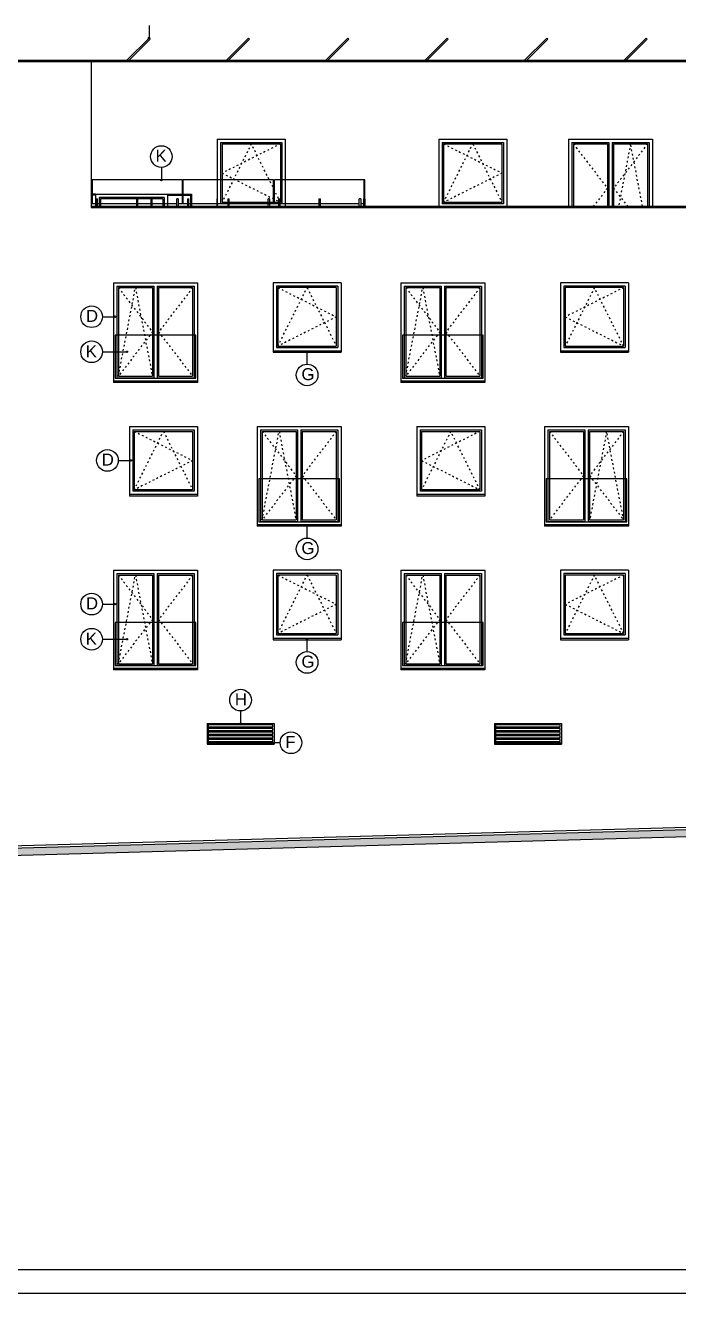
# Model space of a CAD drawing. Extents: x 3792242 to 5145247, y -1546315 to -1031918.
# Drawn here: x 4171661 to 4185303, y -1541362 to -1514890 of the extents above; entities that cross this region are included whole.
import ezdxf

# ---------------------------------------------------------------- set-up
doc = ezdxf.new("R2010")
doc.units = 0
doc.header["$MEASUREMENT"] = 0
doc.linetypes.add('ACAD_ISO03W100', pattern=[30, 12, -18])
for name, color, linetype in [('OKNÁ', 143, 'CONTINUOUS'), ('POZEMOK', 7, 'CONTINUOUS'), ('TENKÁ', 7, 'CONTINUOUS'), ('ZARIADENIE1', 145, 'CONTINUOUS'), ('ZZ-elektro', 221, 'CONTINUOUS')]:
    doc.layers.add(name, color=color, linetype=linetype)
doc.styles.add('ARIAL', font='arial.ttf')

msp = doc.modelspace()

# ---------------------------------------------------------------- hatches: boundary and pattern name
at = {"layer": 'TENKÁ', "ltscale": 0.25}
h = msp.add_hatch(color=256, dxfattribs=at)
h.dxf.hatch_style = 1
h.paths.add_polyline_path([(4174228.183, -1515153.77, 1), (4174258.183, -1515153.77, 1)])
h = msp.add_hatch(color=256, dxfattribs=at)
h.dxf.hatch_style = 1
h.paths.add_polyline_path([(4174485.964, -1518118.77, 1), (4174515.964, -1518118.77, 1)])
h = msp.add_hatch(color=256, dxfattribs=at)
h.dxf.hatch_style = 1
h.paths.add_polyline_path([(4173535.045, -1520985.5, 1), (4173535.045, -1520955.5, 1)])
h = msp.add_hatch(color=256, dxfattribs=at)
h.dxf.hatch_style = 1
h.paths.add_polyline_path([(4173781.545, -1521718.913, 1), (4173781.545, -1521688.913, 1)])
h = msp.add_hatch(color=256, dxfattribs=at)
h.dxf.hatch_style = 1
h.paths.add_polyline_path([(4177559.314, -1521697.018, 1), (4177529.314, -1521697.018, 1)])
h = msp.add_hatch(color=256, dxfattribs=at)
h.dxf.hatch_style = 1
h.paths.add_polyline_path([(4173865.045, -1523985.5, 1), (4173865.045, -1523955.5, 1)])
h = msp.add_hatch(color=256, dxfattribs=at)
h.dxf.hatch_style = 1
h.paths.add_polyline_path([(4177559.314, -1525327.018, 1), (4177529.314, -1525327.018, 1)])
h = msp.add_hatch(color=256, dxfattribs=at)
h.dxf.hatch_style = 1
h.paths.add_polyline_path([(4173535.045, -1526985.5, 1), (4173535.045, -1526955.5, 1)])
h = msp.add_hatch(color=256, dxfattribs=at)
h.dxf.hatch_style = 1
h.paths.add_polyline_path([(4173781.545, -1527718.913, 1), (4173781.545, -1527688.913, 1)])
h = msp.add_hatch(color=256, dxfattribs=at)
h.dxf.hatch_style = 1
h.paths.add_polyline_path([(4177559.314, -1527697.018, 1), (4177529.314, -1527697.018, 1)])
h = msp.add_hatch(color=256, dxfattribs=at)
h.dxf.hatch_style = 1
h.paths.add_polyline_path([(4176139.314, -1529463.77, 1), (4176169.314, -1529463.77, 1)])
h = msp.add_hatch(color=256, dxfattribs=at)
h.dxf.hatch_style = 1
h.paths.add_polyline_path([(4176716.912, -1529878.77, -1), (4176716.912, -1529848.77, -1)])
at = {"layer": 'TENKÁ'}
h = msp.add_hatch(color=256, dxfattribs=at)
h.dxf.hatch_style = 1
h.paths.add_polyline_path([(4185737.282, -1531823.765), (4189524.862, -1531816.231), (4189524.862, -1531666.231), (4185735.056, -1531673.769), (4152154.309, -1532603.77), (4149572.724, -1532603.77), (4149572.724, -1532753.77), (4152156.386, -1532753.77)])

# ---------------------------------------------------------------- linework, layer by layer
at = {"layer": 'OKNÁ'}
for p, q in [((4175769.314, -1517363.77), (4176989.314, -1517363.77)), ((4175769.314, -1517363.77), (4175769.314, -1518583.77)), ((4176989.314, -1517363.77), (4176989.314, -1518583.77)), ((4180394.314, -1517363.77), (4181614.314, -1517363.77)), ((4180394.314, -1517363.77), (4180394.314, -1518583.77)), ((4181614.314, -1517363.77), (4181614.314, -1518583.77)), ((4183104.314, -1517363.77), (4183814.314, -1517363.77)), ((4183104.314, -1517363.77), (4183104.314, -1518663.77)), ((4183814.314, -1517363.77), (4183814.314, -1518663.77)), ((4183944.314, -1517363.77), (4184654.314, -1517363.77)), ((4183944.314, -1517363.77), (4183944.314, -1518663.77)), ((4184654.314, -1517363.77), (4184654.314, -1518663.77)), ((4176989.314, -1518583.77), (4175769.314, -1518583.77)), ((4181614.314, -1518583.77), (4180394.314, -1518583.77)), ((4173604.314, -1520363.77), (4174314.314, -1520363.77)), ((4173604.314, -1520363.77), (4173604.314, -1522213.77)), ((4174314.314, -1520363.77), (4174314.314, -1522213.77)), ((4174444.314, -1520363.77), (4175154.314, -1520363.77)), ((4174444.314, -1520363.77), (4174444.314, -1522213.77)), ((4175154.314, -1520363.77), (4175154.314, -1522213.77)), ((4178154.314, -1520363.77), (4176934.314, -1520363.77)), ((4176934.314, -1520363.77), (4176934.314, -1521583.77)), ((4178154.314, -1520363.77), (4178154.314, -1521583.77)), ((4179604.314, -1520363.77), (4180314.314, -1520363.77)), ((4179604.314, -1520363.77), (4179604.314, -1522213.77)), ((4180314.314, -1520363.77), (4180314.314, -1522213.77)), ((4180444.314, -1520363.77), (4181154.314, -1520363.77)), ((4180444.314, -1520363.77), (4180444.314, -1522213.77)), ((4181154.314, -1520363.77), (4181154.314, -1522213.77)), ((4184154.314, -1520363.77), (4182934.314, -1520363.77)), ((4182934.314, -1520363.77), (4182934.314, -1521583.77)), ((4184154.314, -1520363.77), (4184154.314, -1521583.77)), ((4176934.314, -1521583.77), (4178154.314, -1521583.77)), ((4182934.314, -1521583.77), (4184154.314, -1521583.77)), ((4173604.314, -1522213.77), (4174314.314, -1522213.77)), ((4174444.314, -1522213.77), (4175154.314, -1522213.77)), ((4179604.314, -1522213.77), (4180314.314, -1522213.77)), ((4180444.314, -1522213.77), (4181154.314, -1522213.77)), ((4173934.314, -1523363.77), (4175154.314, -1523363.77)), ((4173934.314, -1523363.77), (4173934.314, -1524583.77)), ((4175154.314, -1523363.77), (4175154.314, -1524583.77)), ((4176604.314, -1523363.77), (4177314.314, -1523363.77)), ((4176604.314, -1523363.77), (4176604.314, -1525213.77)), ((4177314.314, -1523363.77), (4177314.314, -1525213.77)), ((4177444.314, -1523363.77), (4178154.314, -1523363.77)), ((4177444.314, -1523363.77), (4177444.314, -1525213.77)), ((4178154.314, -1523363.77), (4178154.314, -1525213.77)), ((4179934.314, -1523363.77), (4181154.314, -1523363.77)), ((4179934.314, -1523363.77), (4179934.314, -1524583.77)), ((4181154.314, -1523363.77), (4181154.314, -1524583.77)), ((4182604.314, -1523363.77), (4183314.314, -1523363.77)), ((4182604.314, -1523363.77), (4182604.314, -1525213.77)), ((4183314.314, -1523363.77), (4183314.314, -1525213.77)), ((4183444.314, -1523363.77), (4184154.314, -1523363.77)), ((4183444.314, -1523363.77), (4183444.314, -1525213.77)), ((4184154.314, -1523363.77), (4184154.314, -1525213.77)), ((4175154.314, -1524583.77), (4173934.314, -1524583.77)), ((4181154.314, -1524583.77), (4179934.314, -1524583.77)), ((4176604.314, -1525213.77), (4177314.314, -1525213.77)), ((4177444.314, -1525213.77), (4178154.314, -1525213.77)), ((4182604.314, -1525213.77), (4183314.314, -1525213.77)), ((4183444.314, -1525213.77), (4184154.314, -1525213.77)), ((4173604.314, -1526363.77), (4174314.314, -1526363.77)), ((4173604.314, -1526363.77), (4173604.314, -1528213.77)), ((4174314.314, -1526363.77), (4174314.314, -1528213.77)), ((4174444.314, -1526363.77), (4175154.314, -1526363.77)), ((4174444.314, -1526363.77), (4174444.314, -1528213.77)), ((4175154.314, -1526363.77), (4175154.314, -1528213.77)), ((4178154.314, -1526363.77), (4176934.314, -1526363.77)), ((4176934.314, -1526363.77), (4176934.314, -1527583.77)), ((4178154.314, -1526363.77), (4178154.314, -1527583.77)), ((4179604.314, -1526363.77), (4180314.314, -1526363.77)), ((4179604.314, -1526363.77), (4179604.314, -1528213.77)), ((4180314.314, -1526363.77), (4180314.314, -1528213.77)), ((4180444.314, -1526363.77), (4181154.314, -1526363.77)), ((4180444.314, -1526363.77), (4180444.314, -1528213.77)), ((4181154.314, -1526363.77), (4181154.314, -1528213.77)), ((4184154.314, -1526363.77), (4182934.314, -1526363.77)), ((4182934.314, -1526363.77), (4182934.314, -1527583.77)), ((4184154.314, -1526363.77), (4184154.314, -1527583.77)), ((4176934.314, -1527583.77), (4178154.314, -1527583.77)), ((4182934.314, -1527583.77), (4184154.314, -1527583.77)), ((4173604.314, -1528213.77), (4174314.314, -1528213.77)), ((4174444.314, -1528213.77), (4175154.314, -1528213.77)), ((4179604.314, -1528213.77), (4180314.314, -1528213.77)), ((4180444.314, -1528213.77), (4181154.314, -1528213.77))]:
    msp.add_line(p, q, dxfattribs=at)
at = {"layer": 'OKNÁ', "linetype": 'ACAD_ISO03W100', "ltscale": 3}
for p, q in [((4176989.314, -1517363.77), (4175769.314, -1517973.77)), ((4176379.314, -1517363.77), (4175769.314, -1518583.77)), ((4176989.314, -1518583.77), (4176379.314, -1517363.77)), ((4180394.314, -1517363.77), (4181614.314, -1517973.77)), ((4180394.314, -1518583.77), (4181004.314, -1517363.77)), ((4181004.314, -1517363.77), (4181614.314, -1518583.77)), ((4183104.314, -1517363.77), (4183814.314, -1518288.77)), ((4184654.314, -1517363.77), (4183944.314, -1518288.77)), ((4184299.314, -1517363.77), (4184049.855, -1518663.77)), ((4184548.774, -1518663.77), (4184299.314, -1517363.77)), ((4175769.314, -1517973.77), (4176989.314, -1518583.77)), ((4181614.314, -1517973.77), (4180394.314, -1518583.77)), ((4183814.314, -1518288.77), (4183526.476, -1518663.77)), ((4183944.314, -1518288.77), (4184232.152, -1518663.77)), ((4173604.314, -1520363.77), (4174314.314, -1521288.77)), ((4173604.314, -1522213.77), (4173959.314, -1520363.77)), ((4173959.314, -1520363.77), (4174314.314, -1522213.77)), ((4175154.314, -1520363.77), (4174444.314, -1521288.77)), ((4176934.314, -1520363.77), (4178154.314, -1520973.77)), ((4176934.314, -1521583.77), (4177544.314, -1520363.77)), ((4177544.314, -1520363.77), (4178154.314, -1521583.77)), ((4179604.314, -1520363.77), (4180314.314, -1521288.77)), ((4179604.314, -1522213.77), (4179959.314, -1520363.77)), ((4179959.314, -1520363.77), (4180314.314, -1522213.77)), ((4181154.314, -1520363.77), (4180444.314, -1521288.77)), ((4184154.314, -1520363.77), (4182934.314, -1520973.77)), ((4183544.314, -1520363.77), (4182934.314, -1521583.77)), ((4184154.314, -1521583.77), (4183544.314, -1520363.77)), ((4178154.314, -1520973.77), (4176934.314, -1521583.77)), ((4182934.314, -1520973.77), (4184154.314, -1521583.77)), ((4174314.314, -1521288.77), (4173604.314, -1522213.77)), ((4174444.314, -1521288.77), (4175154.314, -1522213.77)), ((4180314.314, -1521288.77), (4179604.314, -1522213.77)), ((4180444.314, -1521288.77), (4181154.314, -1522213.77)), ((4173934.314, -1523363.77), (4175154.314, -1523973.77)), ((4173934.314, -1524583.77), (4174544.314, -1523363.77)), ((4174544.314, -1523363.77), (4175154.314, -1524583.77)), ((4176604.314, -1523363.77), (4177314.314, -1524288.77)), ((4176604.314, -1525213.77), (4176959.314, -1523363.77)), ((4176959.314, -1523363.77), (4177314.314, -1525213.77)), ((4178154.314, -1523363.77), (4177444.314, -1524288.77)), ((4181154.314, -1523363.77), (4179934.314, -1523973.77)), ((4180544.314, -1523363.77), (4179934.314, -1524583.77)), ((4181154.314, -1524583.77), (4180544.314, -1523363.77)), ((4182604.314, -1523363.77), (4183314.314, -1524288.77)), ((4184154.314, -1523363.77), (4183444.314, -1524288.77)), ((4183799.314, -1523363.77), (4183444.314, -1525213.77)), ((4184154.314, -1525213.77), (4183799.314, -1523363.77)), ((4175154.314, -1523973.77), (4173934.314, -1524583.77)), ((4179934.314, -1523973.77), (4181154.314, -1524583.77)), ((4177314.314, -1524288.77), (4176604.314, -1525213.77)), ((4177444.314, -1524288.77), (4178154.314, -1525213.77)), ((4183314.314, -1524288.77), (4182604.314, -1525213.77)), ((4183444.314, -1524288.77), (4184154.314, -1525213.77)), ((4173604.314, -1526363.77), (4174314.314, -1527288.77)), ((4173604.314, -1528213.77), (4173959.314, -1526363.77)), ((4173959.314, -1526363.77), (4174314.314, -1528213.77)), ((4175154.314, -1526363.77), (4174444.314, -1527288.77)), ((4176934.314, -1526363.77), (4178154.314, -1526973.77)), ((4176934.314, -1527583.77), (4177544.314, -1526363.77)), ((4177544.314, -1526363.77), (4178154.314, -1527583.77)), ((4179604.314, -1526363.77), (4180314.314, -1527288.77)), ((4179604.314, -1528213.77), (4179959.314, -1526363.77)), ((4179959.314, -1526363.77), (4180314.314, -1528213.77)), ((4181154.314, -1526363.77), (4180444.314, -1527288.77)), ((4184154.314, -1526363.77), (4182934.314, -1526973.77)), ((4183544.314, -1526363.77), (4182934.314, -1527583.77)), ((4184154.314, -1527583.77), (4183544.314, -1526363.77)), ((4178154.314, -1526973.77), (4176934.314, -1527583.77)), ((4182934.314, -1526973.77), (4184154.314, -1527583.77)), ((4174314.314, -1527288.77), (4173604.314, -1528213.77)), ((4174444.314, -1527288.77), (4175154.314, -1528213.77)), ((4180314.314, -1527288.77), (4179604.314, -1528213.77)), ((4180444.314, -1527288.77), (4181154.314, -1528213.77))]:
    msp.add_line(p, q, dxfattribs=at)
at = {"layer": 'OKNÁ', "ltscale": 0.25}
for p, q in [((4173229.314, -1518513.77), (4173229.314, -1518663.77)), ((4174529.314, -1518513.77), (4173229.314, -1518513.77)), ((4174529.314, -1518513.77), (4174529.314, -1518663.77))]:
    msp.add_line(p, q, dxfattribs=at)
at = {"layer": 'POZEMOK'}
for p, q in [((4175666.814, -1518663.77), (4175666.814, -1518513.77)), ((4175886.814, -1518513.77), (4175886.814, -1518663.77)), ((4175886.814, -1518513.77), (4175916.814, -1518513.77)), ((4175916.814, -1518663.77), (4175916.814, -1518513.77))]:
    msp.add_line(p, q, dxfattribs=at)
at = {"layer": 'TENKÁ', "ltscale": 0.25}
for p, q in [((4174243.183, -1514889.711), (4174243.183, -1515153.77)), ((4174500.964, -1517854.711), (4174500.964, -1518118.77)), ((4173129.314, -1518413.77), (4173129.314, -1518663.77)), ((4173129.314, -1518413.77), (4174629.314, -1518413.77)), ((4174629.314, -1518413.77), (4174629.314, -1518663.77)), ((4173199.314, -1518483.77), (4173199.314, -1518663.77)), ((4174559.314, -1518483.77), (4173199.314, -1518483.77)), ((4174559.314, -1518483.77), (4174559.314, -1518663.77)), ((4173270.986, -1520970.5), (4173535.045, -1520970.5)), ((4173270.986, -1521703.913), (4173781.545, -1521703.913)), ((4177544.314, -1521961.078), (4177544.314, -1521697.018)), ((4173600.986, -1523970.5), (4173865.045, -1523970.5)), ((4177544.314, -1525591.078), (4177544.314, -1525327.018)), ((4173270.986, -1526970.5), (4173535.045, -1526970.5)), ((4173270.986, -1527703.913), (4173781.545, -1527703.913)), ((4177544.314, -1527961.078), (4177544.314, -1527697.018)), ((4176154.314, -1529199.711), (4176154.314, -1529463.77)), ((4176980.971, -1529863.77), (4176716.912, -1529863.77)), ((4244288.173, -1540862.357), (4149171.359, -1540862.357)), ((4244788.173, -1541362.357), (4148671.359, -1541362.357))]:
    msp.add_line(p, q, dxfattribs=at)
at = {"layer": 'TENKÁ'}
for p, q in [((4159004.314, -1515613.77), (4215129.314, -1515613.77)), ((4159004.314, -1515643.77), (4215129.314, -1515643.77)), ((4173034.314, -1515643.77), (4173034.314, -1518693.77)), ((4173064.314, -1515643.77), (4173064.314, -1515613.77)), ((4175669.314, -1517263.77), (4177089.314, -1517263.77)), ((4175669.314, -1517263.77), (4175669.314, -1518663.77)), ((4175739.314, -1517333.77), (4177019.314, -1517333.77)), ((4175739.314, -1517333.77), (4175739.314, -1518613.77)), ((4177019.314, -1517333.77), (4177019.314, -1518613.77)), ((4177089.314, -1517263.77), (4177089.314, -1518663.77)), ((4180294.314, -1517263.77), (4181714.314, -1517263.77)), ((4180294.314, -1517263.77), (4180294.314, -1518663.77)), ((4180364.314, -1517333.77), (4181644.314, -1517333.77)), ((4180364.314, -1517333.77), (4180364.314, -1518613.77)), ((4181644.314, -1517333.77), (4181644.314, -1518613.77)), ((4181714.314, -1517263.77), (4181714.314, -1518663.77)), ((4183004.314, -1517263.77), (4184754.314, -1517263.77)), ((4183004.314, -1517263.77), (4183004.314, -1518663.77)), ((4183074.314, -1517333.77), (4183844.314, -1517333.77)), ((4183074.314, -1517333.77), (4183074.314, -1518663.77)), ((4183844.314, -1517333.77), (4183844.314, -1518663.77)), ((4183914.314, -1517333.77), (4184684.314, -1517333.77)), ((4183914.314, -1517333.77), (4183914.314, -1518663.77)), ((4184684.314, -1517333.77), (4184684.314, -1518663.77)), ((4184754.314, -1517263.77), (4184754.314, -1518663.77)), ((4173034.314, -1518663.77), (4218634.314, -1518663.77)), ((4173034.314, -1518693.77), (4218634.314, -1518693.77)), ((4177019.314, -1518613.77), (4175739.314, -1518613.77)), ((4181644.314, -1518613.77), (4180364.314, -1518613.77)), ((4173504.314, -1520263.77), (4175254.314, -1520263.77)), ((4173504.314, -1520263.77), (4173504.314, -1522343.77)), ((4175254.314, -1520263.77), (4175254.314, -1522343.77)), ((4176834.314, -1520263.77), (4176834.314, -1521713.77)), ((4178254.314, -1520263.77), (4176834.314, -1520263.77)), ((4178254.314, -1520263.77), (4178254.314, -1521713.77)), ((4179504.314, -1520263.77), (4181254.314, -1520263.77)), ((4179504.314, -1520263.77), (4179504.314, -1522343.77)), ((4181254.314, -1520263.77), (4181254.314, -1522343.77)), ((4182834.314, -1520263.77), (4182834.314, -1521713.77)), ((4184254.314, -1520263.77), (4182834.314, -1520263.77)), ((4184254.314, -1520263.77), (4184254.314, -1521713.77)), ((4173574.314, -1520333.77), (4174344.314, -1520333.77)), ((4173574.314, -1520333.77), (4173574.314, -1522243.77)), ((4174344.314, -1520333.77), (4174344.314, -1522243.77)), ((4174414.314, -1520333.77), (4175184.314, -1520333.77)), ((4174414.314, -1520333.77), (4174414.314, -1522243.77)), ((4175184.314, -1520333.77), (4175184.314, -1522243.77)), ((4178184.314, -1520333.77), (4176904.314, -1520333.77)), ((4176904.314, -1520333.77), (4176904.314, -1521613.77)), ((4178184.314, -1520333.77), (4178184.314, -1521613.77)), ((4179574.314, -1520333.77), (4180344.314, -1520333.77)), ((4179574.314, -1520333.77), (4179574.314, -1522243.77)), ((4180344.314, -1520333.77), (4180344.314, -1522243.77)), ((4180414.314, -1520333.77), (4181184.314, -1520333.77)), ((4180414.314, -1520333.77), (4180414.314, -1522243.77)), ((4181184.314, -1520333.77), (4181184.314, -1522243.77)), ((4184184.314, -1520333.77), (4182904.314, -1520333.77)), ((4182904.314, -1520333.77), (4182904.314, -1521613.77)), ((4184184.314, -1520333.77), (4184184.314, -1521613.77)), ((4176904.314, -1521613.77), (4178184.314, -1521613.77)), ((4182904.314, -1521613.77), (4184184.314, -1521613.77)), ((4176834.314, -1521683.77), (4178254.314, -1521683.77)), ((4176834.314, -1521713.77), (4178254.314, -1521713.77)), ((4182834.314, -1521683.77), (4184254.314, -1521683.77)), ((4182834.314, -1521713.77), (4184254.314, -1521713.77)), ((4175254.314, -1522313.77), (4173504.314, -1522313.77)), ((4175254.314, -1522343.77), (4173504.314, -1522343.77)), ((4173574.314, -1522243.77), (4174344.314, -1522243.77)), ((4174414.314, -1522243.77), (4175184.314, -1522243.77)), ((4181254.314, -1522313.77), (4179504.314, -1522313.77)), ((4181254.314, -1522343.77), (4179504.314, -1522343.77)), ((4179574.314, -1522243.77), (4180344.314, -1522243.77)), ((4180414.314, -1522243.77), (4181184.314, -1522243.77)), ((4173834.314, -1523263.77), (4175254.314, -1523263.77)), ((4173834.314, -1523263.77), (4173834.314, -1524713.77)), ((4173904.314, -1523333.77), (4175184.314, -1523333.77)), ((4173904.314, -1523333.77), (4173904.314, -1524613.77)), ((4175184.314, -1523333.77), (4175184.314, -1524613.77)), ((4175254.314, -1523263.77), (4175254.314, -1524713.77)), ((4176504.314, -1523263.77), (4178254.314, -1523263.77)), ((4176504.314, -1523263.77), (4176504.314, -1525343.77)), ((4176574.314, -1523333.77), (4177344.314, -1523333.77)), ((4176574.314, -1523333.77), (4176574.314, -1525243.77)), ((4177344.314, -1523333.77), (4177344.314, -1525243.77)), ((4177414.314, -1523333.77), (4178184.314, -1523333.77)), ((4177414.314, -1523333.77), (4177414.314, -1525243.77)), ((4178184.314, -1523333.77), (4178184.314, -1525243.77)), ((4178254.314, -1523263.77), (4178254.314, -1525343.77)), ((4179834.314, -1523263.77), (4181254.314, -1523263.77)), ((4179834.314, -1523263.77), (4179834.314, -1524713.77)), ((4179904.314, -1523333.77), (4181184.314, -1523333.77)), ((4179904.314, -1523333.77), (4179904.314, -1524613.77)), ((4181184.314, -1523333.77), (4181184.314, -1524613.77)), ((4181254.314, -1523263.77), (4181254.314, -1524713.77)), ((4182504.314, -1523263.77), (4184254.314, -1523263.77)), ((4182504.314, -1523263.77), (4182504.314, -1525343.77)), ((4182574.314, -1523333.77), (4183344.314, -1523333.77)), ((4182574.314, -1523333.77), (4182574.314, -1525243.77)), ((4183344.314, -1523333.77), (4183344.314, -1525243.77)), ((4183414.314, -1523333.77), (4184184.314, -1523333.77)), ((4183414.314, -1523333.77), (4183414.314, -1525243.77)), ((4184184.314, -1523333.77), (4184184.314, -1525243.77)), ((4184254.314, -1523263.77), (4184254.314, -1525343.77)), ((4175254.314, -1524683.77), (4173834.314, -1524683.77)), ((4175254.314, -1524713.77), (4173834.314, -1524713.77)), ((4175184.314, -1524613.77), (4173904.314, -1524613.77)), ((4181254.314, -1524683.77), (4179834.314, -1524683.77)), ((4181254.314, -1524713.77), (4179834.314, -1524713.77)), ((4181184.314, -1524613.77), (4179904.314, -1524613.77)), ((4178254.314, -1525313.77), (4176504.314, -1525313.77)), ((4178254.314, -1525343.77), (4176504.314, -1525343.77)), ((4176574.314, -1525243.77), (4177344.314, -1525243.77)), ((4177414.314, -1525243.77), (4178184.314, -1525243.77)), ((4184254.314, -1525313.77), (4182504.314, -1525313.77)), ((4184254.314, -1525343.77), (4182504.314, -1525343.77)), ((4182574.314, -1525243.77), (4183344.314, -1525243.77)), ((4183414.314, -1525243.77), (4184184.314, -1525243.77)), ((4173504.314, -1526263.77), (4175254.314, -1526263.77)), ((4173504.314, -1526263.77), (4173504.314, -1528343.77)), ((4173574.314, -1526333.77), (4174344.314, -1526333.77)), ((4173574.314, -1526333.77), (4173574.314, -1528243.77)), ((4174344.314, -1526333.77), (4174344.314, -1528243.77)), ((4174414.314, -1526333.77), (4175184.314, -1526333.77)), ((4174414.314, -1526333.77), (4174414.314, -1528243.77)), ((4175184.314, -1526333.77), (4175184.314, -1528243.77)), ((4175254.314, -1526263.77), (4175254.314, -1528343.77)), ((4176834.314, -1526263.77), (4176834.314, -1527713.77)), ((4178254.314, -1526263.77), (4176834.314, -1526263.77)), ((4178184.314, -1526333.77), (4176904.314, -1526333.77)), ((4176904.314, -1526333.77), (4176904.314, -1527613.77)), ((4178184.314, -1526333.77), (4178184.314, -1527613.77)), ((4178254.314, -1526263.77), (4178254.314, -1527713.77)), ((4179504.314, -1526263.77), (4181254.314, -1526263.77)), ((4179504.314, -1526263.77), (4179504.314, -1528343.77)), ((4179574.314, -1526333.77), (4180344.314, -1526333.77)), ((4179574.314, -1526333.77), (4179574.314, -1528243.77)), ((4180344.314, -1526333.77), (4180344.314, -1528243.77)), ((4180414.314, -1526333.77), (4181184.314, -1526333.77)), ((4180414.314, -1526333.77), (4180414.314, -1528243.77)), ((4181184.314, -1526333.77), (4181184.314, -1528243.77)), ((4181254.314, -1526263.77), (4181254.314, -1528343.77)), ((4182834.314, -1526263.77), (4182834.314, -1527713.77)), ((4184254.314, -1526263.77), (4182834.314, -1526263.77)), ((4184184.314, -1526333.77), (4182904.314, -1526333.77)), ((4182904.314, -1526333.77), (4182904.314, -1527613.77)), ((4184184.314, -1526333.77), (4184184.314, -1527613.77)), ((4184254.314, -1526263.77), (4184254.314, -1527713.77)), ((4176834.314, -1527683.77), (4178254.314, -1527683.77)), ((4176834.314, -1527713.77), (4178254.314, -1527713.77)), ((4176904.314, -1527613.77), (4178184.314, -1527613.77)), ((4182834.314, -1527683.77), (4184254.314, -1527683.77)), ((4182834.314, -1527713.77), (4184254.314, -1527713.77)), ((4182904.314, -1527613.77), (4184184.314, -1527613.77)), ((4173574.314, -1528243.77), (4174344.314, -1528243.77)), ((4174414.314, -1528243.77), (4175184.314, -1528243.77)), ((4179574.314, -1528243.77), (4180344.314, -1528243.77)), ((4180414.314, -1528243.77), (4181184.314, -1528243.77)), ((4175254.314, -1528313.77), (4173504.314, -1528313.77)), ((4175254.314, -1528343.77), (4173504.314, -1528343.77)), ((4181254.314, -1528313.77), (4179504.314, -1528313.77)), ((4181254.314, -1528343.77), (4179504.314, -1528343.77)), ((4185735.698, -1531673.751), (4152154.309, -1532603.77)), ((4185734.314, -1531623.77), (4152514.7, -1532543.77)), ((4185739.851, -1531823.694), (4152156.386, -1532753.77))]:
    msp.add_line(p, q, dxfattribs=at)
at = {"layer": 'TENKÁ', "color": 8}
for p, q in [((4173129.314, -1518413.77), (4173034.314, -1518413.77)), ((4173129.314, -1518433.77), (4173034.314, -1518433.77)), ((4174629.314, -1518413.77), (4175129.314, -1518413.77)), ((4174629.314, -1518433.77), (4175109.314, -1518433.77)), ((4175109.314, -1518433.77), (4175109.314, -1518663.77)), ((4175129.314, -1518413.77), (4175129.314, -1518663.77)), ((4173139.314, -1518513.77), (4173139.314, -1518663.77)), ((4173139.314, -1518513.77), (4173169.314, -1518513.77)), ((4173169.314, -1518663.77), (4173169.314, -1518513.77)), ((4173981.814, -1518513.77), (4173981.814, -1518663.77)), ((4173981.814, -1518513.77), (4174011.814, -1518513.77)), ((4174011.814, -1518663.77), (4174011.814, -1518513.77)), ((4174281.814, -1518513.77), (4174281.814, -1518663.77)), ((4174281.814, -1518513.77), (4174311.814, -1518513.77)), ((4174311.814, -1518663.77), (4174311.814, -1518513.77)), ((4174824.314, -1518663.77), (4174824.314, -1518513.77)), ((4174854.314, -1518513.77), (4174824.314, -1518513.77)), ((4174854.314, -1518513.77), (4174854.314, -1518663.77)), ((4175044.314, -1518513.77), (4175044.314, -1518663.77)), ((4175044.314, -1518513.77), (4175074.314, -1518513.77)), ((4175074.314, -1518663.77), (4175074.314, -1518513.77)), ((4176729.314, -1518663.77), (4176729.314, -1518513.77)), ((4176759.314, -1518513.77), (4176729.314, -1518513.77)), ((4176759.314, -1518513.77), (4176759.314, -1518663.77)), ((4176949.314, -1518513.77), (4176949.314, -1518663.77)), ((4176949.314, -1518513.77), (4176979.314, -1518513.77)), ((4176979.314, -1518663.77), (4176979.314, -1518513.77)), ((4177791.814, -1518513.77), (4177791.814, -1518663.77)), ((4177791.814, -1518513.77), (4177821.814, -1518513.77)), ((4177821.814, -1518663.77), (4177821.814, -1518513.77)), ((4178634.314, -1518663.77), (4178634.314, -1518513.77)), ((4178664.314, -1518513.77), (4178634.314, -1518513.77)), ((4178664.314, -1518513.77), (4178664.314, -1518663.77)), ((4178724.314, -1518513.77), (4178754.314, -1518513.77)), ((4178724.314, -1518513.77), (4178724.314, -1518663.77)), ((4178724.314, -1518513.77), (4178754.314, -1518513.77)), ((4178754.314, -1518663.77), (4178754.314, -1518513.77)), ((4175454.314, -1529463.77), (4175454.314, -1529893.77)), ((4175454.314, -1529463.77), (4176854.314, -1529463.77)), ((4176854.314, -1529463.77), (4176854.314, -1529893.77)), ((4181454.314, -1529463.77), (4181454.314, -1529893.77)), ((4181454.314, -1529463.77), (4182854.314, -1529463.77)), ((4182854.314, -1529463.77), (4182854.314, -1529893.77)), ((4175454.314, -1529863.77), (4176854.314, -1529863.77)), ((4175454.314, -1529893.77), (4176854.314, -1529893.77)), ((4181454.314, -1529863.77), (4182854.314, -1529863.77)), ((4181454.314, -1529893.77), (4182854.314, -1529893.77))]:
    msp.add_line(p, q, dxfattribs=at)
for points in [[(4176832.314, -1529486.52), (4175476.314, -1529486.52), (4175476.314, -1529529.02), (4176832.314, -1529529.02)], [(4176832.314, -1529564.52), (4175476.314, -1529564.52), (4175476.314, -1529607.02), (4176832.314, -1529607.02)], [(4182832.314, -1529486.52), (4181476.314, -1529486.52), (4181476.314, -1529529.02), (4182832.314, -1529529.02)], [(4182832.314, -1529564.52), (4181476.314, -1529564.52), (4181476.314, -1529607.02), (4182832.314, -1529607.02)], [(4176832.314, -1529642.52), (4175476.314, -1529642.52), (4175476.314, -1529685.02), (4176832.314, -1529685.02)], [(4176832.314, -1529720.52), (4175476.314, -1529720.52), (4175476.314, -1529763.02), (4176832.314, -1529763.02)], [(4176832.314, -1529798.52), (4175476.314, -1529798.52), (4175476.314, -1529841.02), (4176832.314, -1529841.02)], [(4182832.314, -1529642.52), (4181476.314, -1529642.52), (4181476.314, -1529685.02), (4182832.314, -1529685.02)], [(4182832.314, -1529720.52), (4181476.314, -1529720.52), (4181476.314, -1529763.02), (4182832.314, -1529763.02)], [(4182832.314, -1529798.52), (4181476.314, -1529798.52), (4181476.314, -1529841.02), (4182832.314, -1529841.02)]]:
    msp.add_lwpolyline(points, close=True, dxfattribs=at)
at = {"layer": 'TENKÁ', "ltscale": 0.25}
for centre, radius in [((4174243.183, -1515153.77), 15), ((4174500.964, -1517628.539), 226.172), ((4174500.964, -1518118.77), 15), ((4173044.814, -1520970.5), 226.172), ((4173535.045, -1520970.5), 15), ((4173044.814, -1521703.913), 226.172), ((4173781.545, -1521703.913), 15), ((4177544.314, -1521697.018), 15), ((4177544.314, -1522187.249), 226.172), ((4173374.814, -1523970.5), 226.172), ((4173865.045, -1523970.5), 15), ((4177544.314, -1525327.018), 15), ((4177544.314, -1525817.249), 226.172), ((4173044.814, -1526970.5), 226.172), ((4173535.045, -1526970.5), 15), ((4173044.814, -1527703.913), 226.172), ((4173781.545, -1527703.913), 15), ((4177544.314, -1527697.018), 15), ((4177544.314, -1528187.249), 226.172), ((4176154.314, -1528973.539), 226.172), ((4176154.314, -1529463.77), 15), ((4176716.912, -1529863.77), 15), ((4177207.143, -1529863.77), 226.172)]:
    msp.add_circle(centre, radius, dxfattribs=at)
at = {"layer": 'ZARIADENIE1'}
for p, q in [((4173054.314, -1518113.77), (4173054.314, -1518613.77)), ((4174939.314, -1518113.77), (4173054.314, -1518113.77)), ((4173054.314, -1518613.77), (4173054.314, -1518113.77)), ((4174939.314, -1518613.77), (4174939.314, -1518113.77)), ((4174939.314, -1518613.77), (4174939.314, -1518113.77)), ((4174959.314, -1518613.77), (4174959.314, -1518113.77)), ((4176844.314, -1518113.77), (4174959.314, -1518113.77)), ((4176844.314, -1518613.77), (4176844.314, -1518113.77)), ((4176844.314, -1518613.77), (4176844.314, -1518113.77)), ((4176864.314, -1518613.77), (4176864.314, -1518113.77)), ((4178749.314, -1518113.77), (4176864.314, -1518113.77)), ((4178749.314, -1518613.77), (4178749.314, -1518113.77)), ((4178749.314, -1518613.77), (4178749.314, -1518113.77)), ((4178749.314, -1518613.77), (4178749.314, -1518113.77)), ((4178749.314, -1518613.77), (4178749.314, -1518113.77)), ((4178749.314, -1518613.77), (4178749.314, -1518113.77)), ((4178749.314, -1518613.77), (4178749.314, -1518113.77)), ((4173139.314, -1518613.77), (4173054.314, -1518613.77)), ((4173139.314, -1518613.77), (4173054.314, -1518613.77)), ((4173981.814, -1518613.77), (4173169.314, -1518613.77)), ((4173416.814, -1518613.77), (4173169.314, -1518613.77)), ((4174824.314, -1518613.77), (4174011.814, -1518613.77)), ((4174939.314, -1518613.77), (4174854.314, -1518613.77)), ((4175044.314, -1518613.77), (4174959.314, -1518613.77)), ((4175044.314, -1518613.77), (4174959.314, -1518613.77)), ((4175886.814, -1518613.77), (4175074.314, -1518613.77)), ((4175321.814, -1518613.77), (4175074.314, -1518613.77)), ((4176729.314, -1518613.77), (4175916.814, -1518613.77)), ((4176844.314, -1518613.77), (4176759.314, -1518613.77)), ((4176949.314, -1518613.77), (4176864.314, -1518613.77)), ((4176949.314, -1518613.77), (4176864.314, -1518613.77)), ((4177791.814, -1518613.77), (4176979.314, -1518613.77)), ((4177226.814, -1518613.77), (4176979.314, -1518613.77)), ((4178634.314, -1518613.77), (4177821.814, -1518613.77)), ((4178749.314, -1518613.77), (4178664.314, -1518613.77))]:
    msp.add_line(p, q, dxfattribs=at)
for points in [[(4178749.314, -1518113.77), (4178729.314, -1518113.77), (4178729.314, -1518613.77), (4178749.314, -1518613.77)], [(4175224.314, -1521353.77), (4173534.314, -1521353.77), (4173534.314, -1522253.77), (4175224.314, -1522253.77)], [(4181224.314, -1521353.77), (4179534.314, -1521353.77), (4179534.314, -1522253.77), (4181224.314, -1522253.77)], [(4178224.314, -1524353.77), (4176534.314, -1524353.77), (4176534.314, -1525253.77), (4178224.314, -1525253.77)], [(4184224.314, -1524353.77), (4182534.314, -1524353.77), (4182534.314, -1525253.77), (4184224.314, -1525253.77)], [(4175224.314, -1527353.77), (4173534.314, -1527353.77), (4173534.314, -1528253.77), (4175224.314, -1528253.77)], [(4181224.314, -1527353.77), (4179534.314, -1527353.77), (4179534.314, -1528253.77), (4181224.314, -1528253.77)]]:
    msp.add_lwpolyline(points, close=True, dxfattribs=at)
at = {"layer": 'ZZ-elektro', "color": 253, "lineweight": 30, "ltscale": 10}
for p, q in [((4174243.183, -1515153.77), (4173783.183, -1515613.77)), ((4174264.396, -1515174.983), (4173825.609, -1515613.77)), ((4174243.183, -1515153.77), (4174264.396, -1515174.983)), ((4176319.183, -1515153.77), (4175859.183, -1515613.77)), ((4176340.396, -1515174.983), (4175901.609, -1515613.77)), ((4176319.183, -1515153.77), (4176340.396, -1515174.983)), ((4178395.183, -1515153.77), (4177935.183, -1515613.77)), ((4178416.396, -1515174.983), (4177977.609, -1515613.77)), ((4178395.183, -1515153.77), (4178416.396, -1515174.983)), ((4180471.183, -1515153.77), (4180011.183, -1515613.77)), ((4180492.396, -1515174.983), (4180053.609, -1515613.77)), ((4180471.183, -1515153.77), (4180492.396, -1515174.983)), ((4182547.183, -1515153.77), (4182087.183, -1515613.77)), ((4182568.396, -1515174.983), (4182129.609, -1515613.77)), ((4182547.183, -1515153.77), (4182568.396, -1515174.983)), ((4184623.183, -1515153.77), (4184163.183, -1515613.77)), ((4184644.396, -1515174.983), (4184205.609, -1515613.77)), ((4184623.183, -1515153.77), (4184644.396, -1515174.983))]:
    msp.add_line(p, q, dxfattribs=at)

# ---------------------------------------------------------------- texts
at = {"layer": 'TENKÁ', "lineweight": 40, "ltscale": 0.25, "style": 'ARIAL'}
for s, p in [('K', (4174378.777, -1517736.43)), ('D', (4172926.628, -1521078.391)), ('K', (4172922.628, -1521819.132)), ('G', (4177426.128, -1522295.14)), ('D', (4173256.628, -1524078.391)), ('G', (4177426.128, -1525925.14)), ('D', (4172926.628, -1527078.391)), ('K', (4172922.628, -1527819.132)), ('G', (4177426.128, -1528295.14)), ('H', (4176036.128, -1529081.43)), ('F', (4177088.956, -1529971.661))]:
    msp.add_text(s, height=250, dxfattribs=at).set_placement(p)

doc.saveas('drawing.dxf')
